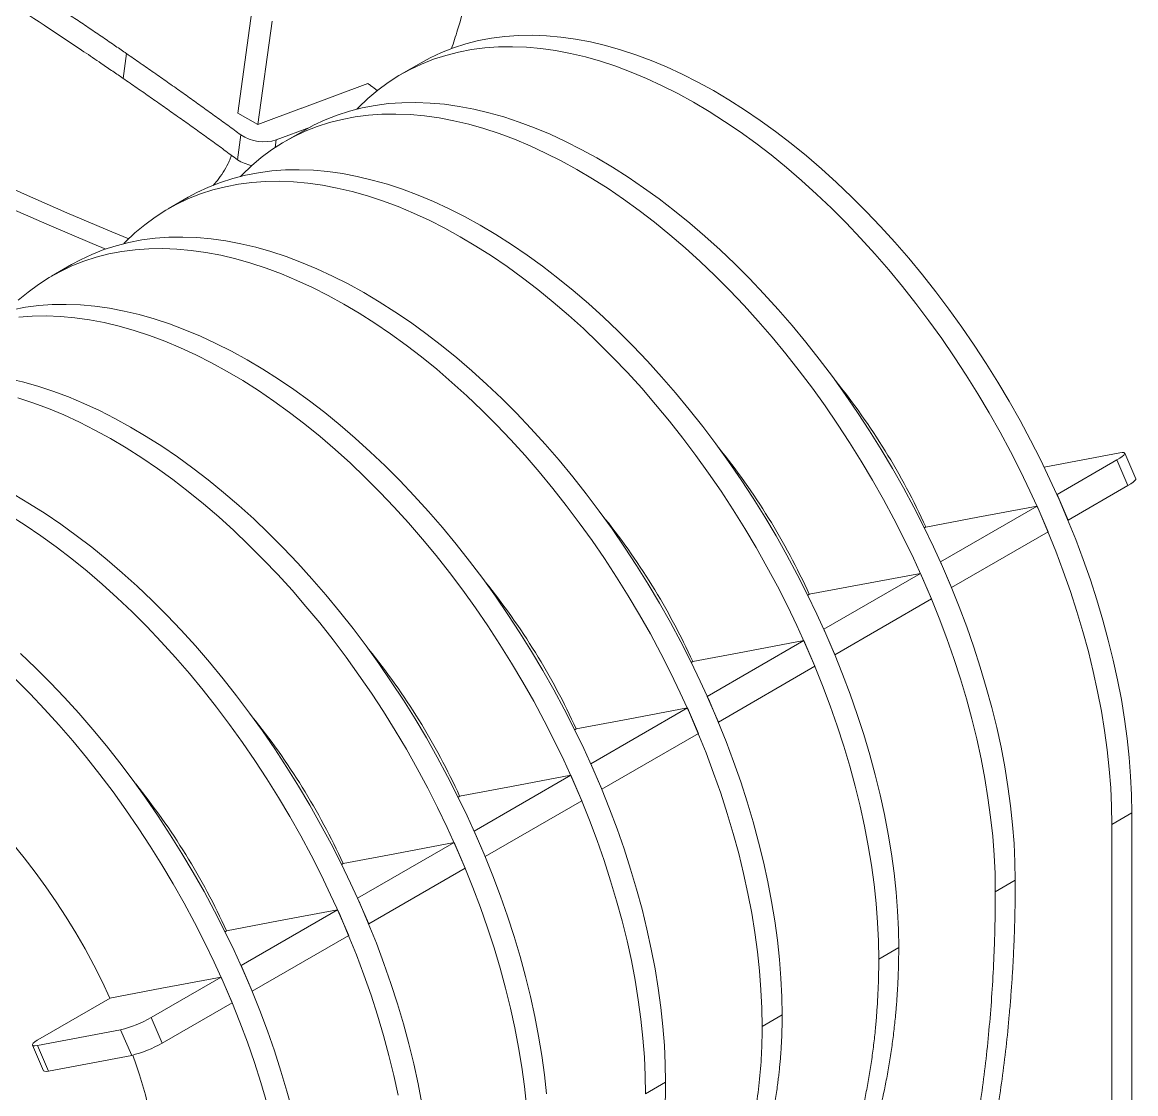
# Model space of a CAD drawing. Header units: millimetres. Extents: x -1732 to 6309, y -3588 to 3891.
# Drawn here: x 5809.2 to 6282.1, y 2445.9 to 2900.8 of the extents above; entities that cross this region are included whole.
import ezdxf

# ---------------------------------------------------------------- set-up
doc = ezdxf.new("R2010")
doc.units = ezdxf.units.MM

msp = doc.modelspace()

# ---------------------------------------------------------------- linework, layer by layer
at = {"color": 7, "linetype": 'Continuous', "lineweight": 15}
for p, q in [((5906.79, 2905.5), (5900.72, 2862.27)), ((5915.37, 2901.28), (5909.21, 2857.38)), ((5852.06, 2877.02), (5853.54, 2887.52)), ((5978.65, 2883.67), (5970.17, 2878.77)), ((5956.01, 2874.86), (5927.89, 2864.35)), ((5959.3, 2872.46), (5960.05, 2871.69)), ((5900.72, 2862.27), (5909.21, 2857.38)), ((5927.88, 2864.35), (5909.21, 2857.38)), ((5931.69, 2856.36), (5917.08, 2850.9)), ((5900.63, 2842.49), (5902.1, 2853)), ((5929.16, 2855.09), (5920.67, 2850.2)), ((5879.66, 2826.52), (5871.17, 2821.62)), ((5830.16, 2797.95), (5821.68, 2793.05)), ((6243.17, 2711.95), (6275.27, 2718)), ((6274.09, 2715.03), (6248.64, 2700.33)), ((6278.78, 2704.15), (6274.09, 2715.03)), ((6282.07, 2707), (6277.38, 2717.88)), ((6248.6, 2700.32), (6248.64, 2700.33)), ((6248.64, 2700.33), (6253.33, 2689.46)), ((6278.78, 2704.15), (6253.33, 2689.46)), ((6240.15, 2695.43), (6199.14, 2671.76)), ((6215, 2690.7), (6240.15, 2695.43)), ((6244.84, 2684.56), (6240.15, 2695.43)), ((6215, 2690.7), (6192.94, 2686.54)), ((6192.31, 2686.16), (6193, 2686.56)), ((6253.33, 2689.46), (6253.28, 2689.45)), ((6244.84, 2684.56), (6203.83, 2660.88)), ((6199.1, 2671.75), (6199.14, 2671.76)), ((6199.14, 2671.76), (6203.83, 2660.88)), ((6190.66, 2666.86), (6149.64, 2643.18)), ((6165.5, 2662.12), (6190.66, 2666.86)), ((6195.34, 2655.98), (6190.66, 2666.86)), ((6165.5, 2662.12), (6143.44, 2657.97)), ((6142.82, 2657.58), (6143.51, 2657.98)), ((6203.83, 2660.88), (6203.79, 2660.87)), ((6195.34, 2655.98), (6154.33, 2632.31)), ((6149.6, 2643.17), (6149.64, 2643.18)), ((6149.64, 2643.18), (6154.33, 2632.31)), ((6141.16, 2638.28), (6100.15, 2614.61)), ((6116, 2633.55), (6141.16, 2638.28)), ((6145.85, 2627.41), (6141.16, 2638.28)), ((6093.32, 2629.01), (6094.01, 2629.41)), ((6116, 2633.55), (6093.95, 2629.4)), ((6154.33, 2632.31), (6154.29, 2632.3)), ((6145.85, 2627.41), (6104.83, 2603.73)), ((6100.1, 2614.6), (6100.15, 2614.61)), ((6100.15, 2614.61), (6104.83, 2603.73)), ((6091.66, 2609.71), (6050.65, 2586.03)), ((6066.5, 2604.97), (6091.66, 2609.71)), ((6096.35, 2598.84), (6091.66, 2609.71)), ((6043.82, 2600.43), (6044.51, 2600.83)), ((6066.5, 2604.97), (6044.45, 2600.82)), ((6104.83, 2603.73), (6104.79, 2603.73)), ((6096.35, 2598.84), (6055.34, 2575.16)), ((6050.61, 2586.03), (6050.65, 2586.03)), ((6050.65, 2586.03), (6055.34, 2575.16)), ((6042.16, 2581.13), (6001.15, 2557.46)), ((6017.01, 2576.4), (6042.16, 2581.13)), ((6046.85, 2570.26), (6042.16, 2581.13)), ((5994.32, 2571.86), (5995.01, 2572.26)), ((6017.01, 2576.4), (5994.95, 2572.25)), ((6055.34, 2575.16), (6055.29, 2575.15)), ((6046.85, 2570.26), (6005.84, 2546.59)), ((6271.93, 2560.21), (6280.42, 2565.11)), ((6280.42, 2116.01), (6280.42, 2565.11)), ((6271.93, 2111.11), (6271.93, 2560.21)), ((6001.11, 2557.45), (6001.15, 2557.46)), ((6001.15, 2557.46), (6005.84, 2546.59)), ((5992.67, 2552.56), (5951.65, 2528.88)), ((5967.51, 2547.82), (5992.67, 2552.56)), ((5997.35, 2541.69), (5992.67, 2552.56)), ((5967.51, 2547.82), (5945.45, 2543.67)), ((6005.84, 2546.59), (6005.8, 2546.58)), ((5944.83, 2543.29), (5945.52, 2543.68)), ((5997.35, 2541.69), (5956.34, 2518.01)), ((6222.44, 2531.63), (6230.92, 2536.53)), ((5951.61, 2528.88), (5951.65, 2528.88)), ((5951.65, 2528.88), (5956.34, 2518.01)), ((5943.17, 2523.99), (5902.16, 2500.31)), ((5918.01, 2519.25), (5943.17, 2523.99)), ((5947.86, 2513.11), (5943.17, 2523.99)), ((5918.01, 2519.25), (5895.96, 2515.1)), ((5956.34, 2518.01), (5956.3, 2518)), ((5895.33, 2514.71), (5896.02, 2515.11)), ((5947.86, 2513.11), (5906.84, 2489.44)), ((6172.94, 2503.06), (6181.42, 2507.96)), ((5902.11, 2500.3), (5902.16, 2500.31)), ((5902.16, 2500.31), (5906.84, 2489.44)), ((5893.67, 2495.41), (5863.97, 2478.27)), ((5868.52, 2490.68), (5893.67, 2495.41)), ((5898.36, 2484.54), (5893.67, 2495.41)), ((5868.52, 2490.68), (5846.46, 2486.52)), ((5906.84, 2489.44), (5906.8, 2489.43)), ((5816.82, 2469.39), (5846.52, 2486.54)), ((5898.36, 2484.54), (5868.66, 2467.39)), ((5868.66, 2467.39), (5863.97, 2478.27)), ((6123.44, 2474.48), (6131.93, 2479.38)), ((5851.01, 2473.08), (5815.65, 2466.42)), ((5855.7, 2462.2), (5851.01, 2473.08)), ((5813.53, 2466.54), (5818.22, 2455.67)), ((5820.33, 2455.55), (5815.65, 2466.42)), ((5855.7, 2462.2), (5820.33, 2455.55)), ((6073.94, 2445.91), (6082.43, 2450.81))]:
    msp.add_line(p, q, dxfattribs=at)
at = {"color": 8, "linetype": 'Continuous', "lineweight": 15}
msp.add_line((5916.63, 2847.71), (5917.08, 2850.9), dxfattribs=at)
at = {"color": 7, "linetype": 'Continuous', "lineweight": 15, "flags": 128}
for points in [[(5854.44, 2808.94), (5847.34, 2811.86), (5828.18, 2819.98), (5808.97, 2828.43), (5789.74, 2837.2), (5770.49, 2846.29), (5751.21, 2855.71), (5731.91, 2865.45), (5712.6, 2875.51), (5693.27, 2885.88), (5673.94, 2896.57), (5654.6, 2907.58), (5635.27, 2918.89), (5615.94, 2930.51), (5596.61, 2942.44), (5577.3, 2954.67), (5558, 2967.21), (5538.72, 2980.04), (5519.46, 2993.17), (5500.23, 3006.59), (5481.03, 3020.31), (5461.86, 3034.31), (5442.73, 3048.6)], [(5844.66, 2804.57), (5838.86, 2806.96), (5819.69, 2815.08), (5800.49, 2823.53), (5781.26, 2832.3), (5762, 2841.39), (5742.72, 2850.81), (5723.42, 2860.55), (5704.11, 2870.61), (5684.79, 2880.99), (5665.45, 2891.68), (5646.12, 2902.68), (5626.78, 2913.99), (5607.45, 2925.61), (5588.13, 2937.54), (5568.81, 2949.77), (5549.51, 2962.31), (5530.23, 2975.14), (5510.98, 2988.27), (5491.74, 3001.69), (5472.54, 3015.41), (5453.38, 3029.41), (5434.24, 3043.7)], [(6280.42, 2565.11), (6280.3, 2572.84), (6279.92, 2580.7), (6279.3, 2588.68), (6278.43, 2596.78), (6277.32, 2604.97), (6275.96, 2613.25), (6274.36, 2621.61), (6272.51, 2630.03), (6270.43, 2638.51), (6268.12, 2647.02), (6265.57, 2655.56), (6262.8, 2664.12), (6259.8, 2672.69), (6256.58, 2681.24), (6253.15, 2689.78), (6249.5, 2698.28), (6245.65, 2706.74), (6241.61, 2715.15), (6237.36, 2723.48), (6232.93, 2731.74), (6228.32, 2739.91), (6223.53, 2747.97), (6218.57, 2755.92), (6213.45, 2763.75), (6208.17, 2771.43), (6202.75, 2778.98), (6197.19, 2786.36), (6191.5, 2793.58), (6185.68, 2800.62), (6179.75, 2807.47), (6173.71, 2814.12), (6167.57, 2820.57), (6161.34, 2826.8), (6155.03, 2832.81), (6148.65, 2838.58), (6142.21, 2844.11), (6135.71, 2849.39), (6129.16, 2854.42), (6122.58, 2859.18), (6115.98, 2863.67), (6109.35, 2867.89), (6102.72, 2871.82), (6096.09, 2875.47), (6089.47, 2878.82), (6082.87, 2881.87), (6076.3, 2884.62), (6069.76, 2887.07), (6063.28, 2889.2), (6056.85, 2891.02), (6050.49, 2892.53), (6044.2, 2893.72), (6038, 2894.59), (6031.89, 2895.14), (6025.87, 2895.37), (6019.97, 2895.28), (6014.19, 2894.87), (6008.53, 2894.13), (6003.01, 2893.08), (5997.63, 2891.71), (5992.4, 2890.02), (5987.32, 2888.02), (5982.41, 2885.71), (5978.65, 2883.67)], [(6271.93, 2560.21), (6271.81, 2567.94), (6271.44, 2575.8), (6270.82, 2583.78), (6269.95, 2591.88), (6268.83, 2600.07), (6267.47, 2608.36), (6265.87, 2616.71), (6264.03, 2625.13), (6261.95, 2633.61), (6259.63, 2642.12), (6257.09, 2650.67), (6254.31, 2659.22), (6251.31, 2667.79), (6248.1, 2676.34), (6244.66, 2684.88), (6241.02, 2693.38), (6237.17, 2701.84), (6233.12, 2710.25), (6228.88, 2718.58), (6224.44, 2726.84), (6219.83, 2735.01), (6215.04, 2743.07), (6210.08, 2751.02), (6204.96, 2758.85), (6199.69, 2766.54), (6194.27, 2774.08), (6188.71, 2781.46), (6183.01, 2788.68), (6177.2, 2795.72), (6171.26, 2802.57), (6165.22, 2809.22), (6159.09, 2815.67), (6152.86, 2821.9), (6146.55, 2827.91), (6140.17, 2833.68), (6133.72, 2839.21), (6127.22, 2844.5), (6120.68, 2849.52), (6114.1, 2854.28), (6107.49, 2858.78), (6100.87, 2862.99), (6094.23, 2866.92), (6087.6, 2870.57), (6080.98, 2873.92), (6074.38, 2876.97), (6067.81, 2879.72), (6061.28, 2882.17), (6054.79, 2884.3), (6048.37, 2886.12), (6042, 2887.63), (6035.72, 2888.82), (6029.51, 2889.69), (6023.4, 2890.24), (6017.39, 2890.47), (6011.49, 2890.38), (6005.71, 2889.97), (6000.05, 2889.24), (5994.53, 2888.18), (5989.14, 2886.81), (5983.91, 2885.12), (5978.84, 2883.12), (5973.92, 2880.81), (5969.18, 2878.19), (5964.62, 2875.27), (5960.24, 2872.05), (5956.05, 2868.53), (5952.05, 2864.72), (5951.35, 2864)], [(6230.92, 2536.53), (6230.8, 2544.26), (6230.42, 2552.12), (6229.8, 2560.11), (6228.93, 2568.2), (6227.82, 2576.4), (6226.46, 2584.68), (6224.86, 2593.04), (6223.02, 2601.46), (6220.94, 2609.93), (6218.62, 2618.45), (6216.08, 2626.99), (6213.3, 2635.55), (6210.3, 2644.11), (6207.08, 2652.67), (6203.65, 2661.2), (6200.01, 2669.71), (6196.16, 2678.17), (6192.11, 2686.57), (6187.86, 2694.91), (6183.43, 2703.16), (6178.82, 2711.33), (6174.03, 2719.4), (6169.07, 2727.35), (6163.95, 2735.17), (6158.68, 2742.86), (6153.25, 2750.4), (6147.69, 2757.79), (6142, 2765), (6136.18, 2772.04), (6130.25, 2778.9), (6124.21, 2785.55), (6118.07, 2792), (6111.85, 2798.23), (6105.54, 2804.23), (6099.16, 2810.01), (6092.71, 2815.54), (6086.21, 2820.82), (6079.67, 2825.85), (6073.09, 2830.61), (6066.48, 2835.1), (6059.85, 2839.31), (6053.22, 2843.25), (6046.59, 2846.89), (6039.97, 2850.24), (6033.37, 2853.3), (6026.8, 2856.05), (6020.27, 2858.49), (6013.78, 2860.63), (6007.35, 2862.45), (6000.99, 2863.96), (5994.7, 2865.15), (5988.5, 2866.02), (5982.39, 2866.57), (5976.38, 2866.8), (5970.48, 2866.71), (5964.69, 2866.29), (5959.04, 2865.56), (5953.51, 2864.51), (5948.13, 2863.14), (5942.9, 2861.45), (5937.82, 2859.45), (5932.91, 2857.14), (5929.16, 2855.09)], [(6222.44, 2531.63), (6222.31, 2539.36), (6221.94, 2547.23), (6221.32, 2555.21), (6220.45, 2563.3), (6219.33, 2571.5), (6217.98, 2579.78), (6216.37, 2588.14), (6214.53, 2596.56), (6212.45, 2605.03), (6210.14, 2613.55), (6207.59, 2622.09), (6204.82, 2630.65), (6201.82, 2639.21), (6198.6, 2647.77), (6195.17, 2656.3), (6191.52, 2664.81), (6187.67, 2673.27), (6183.62, 2681.67), (6179.38, 2690.01), (6174.95, 2698.27), (6170.33, 2706.43), (6165.54, 2714.5), (6160.59, 2722.45), (6155.47, 2730.27), (6150.19, 2737.96), (6144.77, 2745.5), (6139.21, 2752.89), (6133.51, 2760.11), (6127.7, 2767.15), (6121.77, 2774), (6115.73, 2780.65), (6109.59, 2787.1), (6103.36, 2793.33), (6097.05, 2799.33), (6090.67, 2805.11), (6084.22, 2810.64), (6077.73, 2815.92), (6071.18, 2820.95), (6064.6, 2825.71), (6057.99, 2830.2), (6051.37, 2834.42), (6044.74, 2838.35), (6038.11, 2841.99), (6031.49, 2845.34), (6024.88, 2848.4), (6018.31, 2851.15), (6011.78, 2853.59), (6005.3, 2855.73), (5998.87, 2857.55), (5992.51, 2859.06), (5986.22, 2860.25), (5980.01, 2861.12), (5973.9, 2861.67), (5967.89, 2861.9), (5961.99, 2861.81), (5956.21, 2861.39), (5950.55, 2860.66), (5945.03, 2859.61), (5939.65, 2858.24), (5934.41, 2856.55), (5929.34, 2854.55), (5924.43, 2852.24), (5919.68, 2849.62), (5915.12, 2846.69), (5910.74, 2843.47), (5906.55, 2839.95), (5902.56, 2836.14), (5901.86, 2835.42)], [(6181.42, 2507.96), (6181.3, 2515.69), (6180.93, 2523.55), (6180.31, 2531.53), (6179.44, 2539.63), (6178.32, 2547.82), (6176.96, 2556.1), (6175.36, 2564.46), (6173.52, 2572.88), (6171.44, 2581.36), (6169.12, 2589.87), (6166.58, 2598.42), (6163.8, 2606.97), (6160.81, 2615.54), (6157.59, 2624.09), (6154.15, 2632.63), (6150.51, 2641.13), (6146.66, 2649.59), (6142.61, 2658), (6138.37, 2666.33), (6133.93, 2674.59), (6129.32, 2682.76), (6124.53, 2690.82), (6119.57, 2698.77), (6114.45, 2706.6), (6109.18, 2714.29), (6103.76, 2721.83), (6098.2, 2729.21), (6092.5, 2736.43), (6086.69, 2743.47), (6080.75, 2750.32), (6074.71, 2756.97), (6068.58, 2763.42), (6062.35, 2769.65), (6056.04, 2775.66), (6049.66, 2781.43), (6043.21, 2786.96), (6036.71, 2792.25), (6030.17, 2797.27), (6023.59, 2802.03), (6016.98, 2806.53), (6010.36, 2810.74), (6003.72, 2814.67), (5997.09, 2818.32), (5990.47, 2821.67), (5983.87, 2824.72), (5977.3, 2827.47), (5970.77, 2829.92), (5964.28, 2832.05), (5957.86, 2833.87), (5951.49, 2835.38), (5945.21, 2836.57), (5939, 2837.44), (5932.89, 2837.99), (5926.88, 2838.22), (5920.98, 2838.13), (5915.2, 2837.72), (5909.54, 2836.99), (5904.02, 2835.93), (5898.63, 2834.56), (5893.4, 2832.87), (5888.33, 2830.87), (5883.41, 2828.56), (5879.66, 2826.52)], [(6172.94, 2503.06), (6172.81, 2510.79), (6172.44, 2518.65), (6171.82, 2526.64), (6170.95, 2534.73), (6169.84, 2542.92), (6168.48, 2551.21), (6166.88, 2559.56), (6165.03, 2567.99), (6162.95, 2576.46), (6160.64, 2584.97), (6158.09, 2593.52), (6155.32, 2602.08), (6152.32, 2610.64), (6149.1, 2619.19), (6145.67, 2627.73), (6142.02, 2636.23), (6138.17, 2644.69), (6134.13, 2653.1), (6129.88, 2661.43), (6125.45, 2669.69), (6120.84, 2677.86), (6116.05, 2685.92), (6111.09, 2693.87), (6105.97, 2701.7), (6100.69, 2709.39), (6095.27, 2716.93), (6089.71, 2724.31), (6084.02, 2731.53), (6078.2, 2738.57), (6072.27, 2745.42), (6066.23, 2752.08), (6060.09, 2758.52), (6053.86, 2764.75), (6047.55, 2770.76), (6041.17, 2776.53), (6034.73, 2782.06), (6028.23, 2787.35), (6021.68, 2792.37), (6015.1, 2797.13), (6008.5, 2801.63), (6001.87, 2805.84), (5995.24, 2809.77), (5988.61, 2813.42), (5981.99, 2816.77), (5975.39, 2819.82), (5968.82, 2822.57), (5962.28, 2825.02), (5955.8, 2827.15), (5949.37, 2828.98), (5943.01, 2830.48), (5936.72, 2831.67), (5930.52, 2832.54), (5924.4, 2833.09), (5918.39, 2833.32), (5912.49, 2833.23), (5906.71, 2832.82), (5901.05, 2832.09), (5895.53, 2831.03), (5890.15, 2829.66), (5884.92, 2827.98), (5879.84, 2825.97), (5874.93, 2823.66), (5870.19, 2821.04), (5865.62, 2818.12), (5861.24, 2814.9), (5857.05, 2811.38), (5853.06, 2807.57), (5852.36, 2806.85)], [(6131.93, 2479.38), (6131.8, 2487.11), (6131.43, 2494.98), (6130.81, 2502.96), (6129.94, 2511.05), (6128.82, 2519.25), (6127.47, 2527.53), (6125.86, 2535.89), (6124.02, 2544.31), (6121.94, 2552.78), (6119.63, 2561.3), (6117.08, 2569.84), (6114.31, 2578.4), (6111.31, 2586.96), (6108.09, 2595.52), (6104.66, 2604.05), (6101.01, 2612.56), (6097.16, 2621.02), (6093.11, 2629.42), (6088.87, 2637.76), (6084.44, 2646.02), (6079.82, 2654.18), (6075.03, 2662.25), (6070.08, 2670.2), (6064.96, 2678.02), (6059.68, 2685.71), (6054.26, 2693.25), (6048.7, 2700.64), (6043.01, 2707.86), (6037.19, 2714.9), (6031.26, 2721.75), (6025.22, 2728.4), (6019.08, 2734.85), (6012.85, 2741.08), (6006.54, 2747.08), (6000.16, 2752.86), (5993.72, 2758.39), (5987.22, 2763.67), (5980.67, 2768.7), (5974.09, 2773.46), (5967.48, 2777.95), (5960.86, 2782.17), (5954.23, 2786.1), (5947.6, 2789.74), (5940.98, 2793.09), (5934.38, 2796.15), (5927.8, 2798.9), (5921.27, 2801.34), (5914.79, 2803.48), (5908.36, 2805.3), (5902, 2806.81), (5895.71, 2808), (5889.5, 2808.87), (5883.39, 2809.42), (5877.38, 2809.65), (5871.48, 2809.56), (5865.7, 2809.14), (5860.04, 2808.41), (5854.52, 2807.36), (5849.14, 2805.99), (5843.9, 2804.3), (5838.83, 2802.3), (5833.92, 2799.99), (5830.16, 2797.95)], [(6123.44, 2474.48), (6123.32, 2482.21), (6122.94, 2490.08), (6122.32, 2498.06), (6121.45, 2506.16), (6120.34, 2514.35), (6118.98, 2522.63), (6117.38, 2530.99), (6115.54, 2539.41), (6113.46, 2547.89), (6111.14, 2556.4), (6108.6, 2564.94), (6105.82, 2573.5), (6102.82, 2582.06), (6099.6, 2590.62), (6096.17, 2599.16), (6092.53, 2607.66), (6088.68, 2616.12), (6084.63, 2624.52), (6080.38, 2632.86), (6075.95, 2641.12), (6071.34, 2649.28), (6066.55, 2657.35), (6061.59, 2665.3), (6056.47, 2673.12), (6051.2, 2680.81), (6045.77, 2688.36), (6040.21, 2695.74), (6034.52, 2702.96), (6028.7, 2710), (6022.77, 2716.85), (6016.73, 2723.5), (6010.59, 2729.95), (6004.37, 2736.18), (5998.06, 2742.19), (5991.67, 2747.96), (5985.23, 2753.49), (5978.73, 2758.77), (5972.19, 2763.8), (5965.61, 2768.56), (5959, 2773.05), (5952.37, 2777.27), (5945.74, 2781.2), (5939.11, 2784.84), (5932.49, 2788.2), (5925.89, 2791.25), (5919.32, 2794), (5912.79, 2796.44), (5906.3, 2798.58), (5899.87, 2800.4), (5893.51, 2801.91), (5887.22, 2803.1), (5881.02, 2803.97), (5874.91, 2804.52), (5868.9, 2804.75), (5863, 2804.66), (5857.21, 2804.25), (5851.56, 2803.51), (5846.03, 2802.46), (5840.65, 2801.09), (5835.42, 2799.4), (5830.34, 2797.4), (5825.43, 2795.09), (5820.69, 2792.47), (5816.13, 2789.55), (5811.75, 2786.32), (5807.56, 2782.8)], [(6082.43, 2450.81), (6082.31, 2458.54), (6081.93, 2466.4), (6081.31, 2474.39), (6080.44, 2482.48), (6079.33, 2490.67), (6077.97, 2498.96), (6076.37, 2507.31), (6074.52, 2515.74), (6072.44, 2524.21), (6070.13, 2532.72), (6067.58, 2541.27), (6064.81, 2549.83), (6061.81, 2558.39), (6058.59, 2566.94), (6055.16, 2575.48), (6051.51, 2583.98), (6047.66, 2592.44), (6043.62, 2600.85), (6039.37, 2609.18), (6034.94, 2617.44), (6030.33, 2625.61), (6025.54, 2633.67), (6020.58, 2641.62), (6015.46, 2649.45), (6010.18, 2657.14), (6004.76, 2664.68), (5999.2, 2672.06), (5993.51, 2679.28), (5987.69, 2686.32), (5981.76, 2693.17), (5975.72, 2699.83), (5969.58, 2706.27), (5963.35, 2712.5), (5957.04, 2718.51), (5950.66, 2724.28), (5944.22, 2729.81), (5937.72, 2735.1), (5931.17, 2740.12), (5924.59, 2744.88), (5917.99, 2749.38), (5911.36, 2753.59), (5904.73, 2757.52), (5898.1, 2761.17), (5891.48, 2764.52), (5884.88, 2767.57), (5878.31, 2770.32), (5871.77, 2772.77), (5865.29, 2774.9), (5858.86, 2776.73), (5852.5, 2778.23), (5846.21, 2779.42), (5840.01, 2780.29), (5833.9, 2780.84), (5827.88, 2781.07), (5821.98, 2780.98), (5816.2, 2780.57), (5810.54, 2779.84), (5805.02, 2778.78)], [(6073.94, 2445.91), (6073.82, 2453.64), (6073.45, 2461.5), (6072.83, 2469.49), (6071.96, 2477.58), (6070.84, 2485.78), (6069.48, 2494.06), (6067.88, 2502.42), (6066.04, 2510.84), (6063.96, 2519.31), (6061.64, 2527.83), (6059.1, 2536.37), (6056.32, 2544.93), (6053.32, 2553.49), (6050.11, 2562.05), (6046.67, 2570.58), (6043.03, 2579.09), (6039.18, 2587.55), (6035.13, 2595.95), (6030.89, 2604.29), (6026.45, 2612.54), (6021.84, 2620.71), (6017.05, 2628.77), (6012.09, 2636.72), (6006.97, 2644.55), (6001.7, 2652.24), (5996.28, 2659.78), (5990.72, 2667.17), (5985.02, 2674.38), (5979.21, 2681.42), (5973.27, 2688.27), (5967.23, 2694.93), (5961.1, 2701.37), (5954.87, 2707.61), (5948.56, 2713.61), (5942.18, 2719.38), (5935.73, 2724.92), (5929.23, 2730.2), (5922.69, 2735.22), (5916.11, 2739.99), (5909.5, 2744.48), (5902.88, 2748.69), (5896.24, 2752.63), (5889.61, 2756.27), (5882.99, 2759.62), (5876.39, 2762.67), (5869.82, 2765.43), (5863.29, 2767.87), (5856.8, 2770), (5850.38, 2771.83), (5844.01, 2773.33), (5837.73, 2774.52), (5831.52, 2775.4), (5825.41, 2775.95), (5819.4, 2776.18), (5813.5, 2776.08), (5807.72, 2775.67)], [(6031.81, 2445.81), (6030.94, 2453.91), (6029.83, 2462.1), (6028.47, 2470.38), (6026.87, 2478.74), (6025.03, 2487.16), (6022.95, 2495.64), (6020.63, 2504.15), (6018.09, 2512.69), (6015.31, 2521.25), (6012.31, 2529.81), (6009.09, 2538.37), (6005.66, 2546.91), (6002.02, 2555.41), (5998.17, 2563.87), (5994.12, 2572.27), (5989.87, 2580.61), (5985.44, 2588.87), (5980.83, 2597.03), (5976.04, 2605.1), (5971.08, 2613.05), (5965.96, 2620.87), (5960.69, 2628.56), (5955.26, 2636.11), (5949.7, 2643.49), (5944.01, 2650.71), (5938.19, 2657.75), (5932.26, 2664.6), (5926.22, 2671.25), (5920.08, 2677.7), (5913.86, 2683.93), (5907.55, 2689.94), (5901.17, 2695.71), (5894.72, 2701.24), (5888.22, 2706.52), (5881.68, 2711.55), (5875.1, 2716.31), (5868.49, 2720.8), (5861.86, 2725.02), (5855.23, 2728.95), (5848.6, 2732.59), (5841.98, 2735.95), (5835.38, 2739), (5828.81, 2741.75), (5822.28, 2744.19), (5815.79, 2746.33), (5809.36, 2748.15), (5803, 2749.66)], [(6023.33, 2440.91), (6022.46, 2449.01), (6021.34, 2457.2), (6019.99, 2465.48), (6018.38, 2473.84), (6016.54, 2482.26), (6014.46, 2490.74), (6012.15, 2499.25), (6009.6, 2507.79), (6006.83, 2516.35), (6003.83, 2524.92), (6000.61, 2533.47), (5997.18, 2542.01), (5993.53, 2550.51), (5989.68, 2558.97), (5985.63, 2567.38), (5981.39, 2575.71), (5976.96, 2583.97), (5972.34, 2592.14), (5967.55, 2600.2), (5962.6, 2608.15), (5957.48, 2615.98), (5952.2, 2623.66), (5946.78, 2631.21), (5941.22, 2638.59), (5935.53, 2645.81), (5929.71, 2652.85), (5923.78, 2659.7), (5917.74, 2666.35), (5911.6, 2672.8), (5905.37, 2679.03), (5899.06, 2685.04), (5892.68, 2690.81), (5886.23, 2696.34), (5879.74, 2701.62), (5873.19, 2706.65), (5866.61, 2711.41), (5860, 2715.9), (5853.38, 2720.12), (5846.75, 2724.05), (5840.12, 2727.7), (5833.5, 2731.05), (5826.9, 2734.1), (5820.32, 2736.85), (5813.79, 2739.3), (5807.31, 2741.43)], [(6275.27, 2718), (6276.29, 2718.14), (6276.99, 2718.11), (6277.35, 2717.93), (6277.37, 2717.59), (6277.03, 2717.11), (6276.35, 2716.5), (6275.36, 2715.8), (6274.09, 2715.03)], [(6282.07, 2707), (6282.06, 2706.71), (6281.72, 2706.23), (6281.04, 2705.63), (6280.05, 2704.93), (6278.78, 2704.15)], [(5978.97, 2441.81), (5977.37, 2450.17), (5975.53, 2458.59), (5973.45, 2467.06), (5971.13, 2475.58), (5968.59, 2484.12), (5965.81, 2492.68), (5962.82, 2501.24), (5959.6, 2509.8), (5956.16, 2518.33), (5952.52, 2526.84), (5948.67, 2535.3), (5944.62, 2543.7), (5940.38, 2552.04), (5935.95, 2560.29), (5931.33, 2568.46), (5926.54, 2576.52), (5921.58, 2584.47), (5916.46, 2592.3), (5911.19, 2599.99), (5905.77, 2607.53), (5900.21, 2614.92), (5894.51, 2622.13), (5888.7, 2629.17), (5882.76, 2636.02), (5876.72, 2642.68), (5870.59, 2649.12), (5864.36, 2655.36), (5858.05, 2661.36), (5851.67, 2667.13), (5845.22, 2672.67), (5838.72, 2677.95), (5832.18, 2682.97), (5825.6, 2687.74), (5818.99, 2692.23), (5812.37, 2696.44), (5805.73, 2700.38)], [(5968.89, 2445.27), (5967.04, 2453.69), (5964.96, 2462.16), (5962.65, 2470.68), (5960.1, 2479.22), (5957.33, 2487.78), (5954.33, 2496.34), (5951.11, 2504.9), (5947.68, 2513.43), (5944.03, 2521.94), (5940.18, 2530.4), (5936.14, 2538.8), (5931.89, 2547.14), (5927.46, 2555.39), (5922.85, 2563.56), (5918.06, 2571.63), (5913.1, 2579.58), (5907.98, 2587.4), (5902.7, 2595.09), (5897.28, 2602.63), (5891.72, 2610.02), (5886.03, 2617.23), (5880.21, 2624.27), (5874.28, 2631.13), (5868.24, 2637.78), (5862.1, 2644.23), (5855.87, 2650.46), (5849.56, 2656.46), (5843.18, 2662.24), (5836.74, 2667.77), (5830.24, 2673.05), (5823.69, 2678.08), (5817.11, 2682.84), (5810.51, 2687.33), (5803.88, 2691.54)], [(5923.95, 2438.49), (5921.64, 2447), (5919.09, 2455.54), (5916.32, 2464.1), (5913.32, 2472.67), (5910.1, 2481.22), (5906.67, 2489.76), (5903.02, 2498.26), (5899.17, 2506.72), (5895.12, 2515.13), (5890.88, 2523.46), (5886.45, 2531.72), (5881.83, 2539.89), (5877.04, 2547.95), (5872.09, 2555.9), (5866.97, 2563.73), (5861.69, 2571.41), (5856.27, 2578.96), (5850.71, 2586.34), (5845.02, 2593.56), (5839.2, 2600.6), (5833.27, 2607.45), (5827.23, 2614.1), (5821.09, 2620.55), (5814.86, 2626.78), (5808.55, 2632.79)], [(5913.15, 2442.1), (5910.61, 2450.65), (5907.83, 2459.2), (5904.83, 2467.77), (5901.61, 2476.32), (5898.18, 2484.86), (5894.54, 2493.36), (5890.69, 2501.82), (5886.64, 2510.23), (5882.39, 2518.56), (5877.96, 2526.82), (5873.35, 2534.99), (5868.56, 2543.05), (5863.6, 2551), (5858.48, 2558.83), (5853.21, 2566.52), (5847.78, 2574.06), (5842.22, 2581.44), (5836.53, 2588.66), (5830.71, 2595.7), (5824.78, 2602.55), (5818.74, 2609.2), (5812.6, 2615.65), (5806.38, 2621.88)], [(5805.25, 2552.06), (5810.07, 2546.14), (5814.75, 2540.05), (5819.3, 2533.79), (5823.7, 2527.38), (5827.94, 2520.84), (5832.01, 2514.16), (5835.91, 2507.38), (5839.62, 2500.51), (5843.14, 2493.55), (5846.46, 2486.52)], [(5815.65, 2466.42), (5814.63, 2466.28), (5813.93, 2466.31), (5813.56, 2466.49), (5813.55, 2466.83), (5813.89, 2467.31), (5814.57, 2467.91), (5815.56, 2468.62), (5816.82, 2469.39)], [(5820.33, 2455.55), (5819.32, 2455.41), (5818.62, 2455.43), (5818.25, 2455.62), (5818.22, 2455.67)]]:
    msp.add_lwpolyline(points, dxfattribs=at)
at = {"color": 7, "linetype": 'Continuous', "lineweight": 15}
for centre, radius, start, end in [((5911.84, 2868.02), 17.9, 237.0606, 287.0321), ((5909.39, 2855.48), 15.66, 235.9911, 259.9847), ((5928.55, 2566.04), 290.56, 24.5022, 38.9934), ((5879.05, 2537.47), 290.56, 24.5022, 38.9934), ((5829.56, 2508.89), 290.56, 24.5022, 38.9934), ((5780.06, 2480.32), 290.56, 24.5022, 38.9934), ((5730.56, 2451.75), 290.56, 24.5022, 38.9934), ((5681.06, 2423.17), 290.56, 24.5022, 38.9934), ((5631.57, 2394.6), 290.56, 24.5022, 38.9934), ((5839.34, 2520.99), 49.31, 283.6824, 299.9636), ((5844.03, 2510.12), 49.31, 283.6824, 299.9636), ((5654.22, 2389.46), 214.69, 0.904, 19.834)]:
    msp.add_arc(centre, radius, start, end, dxfattribs=at)
for points, knots in [([(5991.5, 2889.59), (5992.38, 2892.25), (5994.8, 2899.59), (5998.09, 2911.55), (6001.53, 2925.54), (6004.48, 2939.59), (6007.03, 2953.77), (6009.53, 2970.25), (6011.77, 2988.96), (6013.58, 3009.78), (6014.77, 3030.5), (6015.42, 3051.01), (6015.61, 3071.2), (6015.4, 3090.96), (6014.88, 3109.67), (6014.16, 3127.28), (6013.3, 3143.72), (6012.35, 3159.46), (6011.36, 3174.42), (6010.39, 3188.49), (6009.77, 3197.59), (6009.48, 3201.98)], [0, 0, 0, 0, 0.023374, 0.064354, 0.105443, 0.147345, 0.190013, 0.233381, 0.29753, 0.362671, 0.428443, 0.494451, 0.560267, 0.625442, 0.689507, 0.746847, 0.80247, 0.855988, 0.907012, 0.955148, 1, 1, 1, 1]), ([(5853.54, 2887.52), (5853.33, 2887.66), (5853.12, 2887.8), (5852.91, 2887.95), (5851.41, 2888.98), (5848.3, 2891.13), (5842.58, 2895.03), (5837.12, 2898.73), (5831.44, 2902.55), (5825.53, 2906.49), (5816.1, 2912.73), (5802.6, 2921.52), (5785.4, 2932.49), (5767.48, 2943.65), (5749.68, 2954.51), (5731.31, 2965.46), (5712.78, 2976.28), (5694, 2987), (5674.89, 2997.68), (5655.88, 3008.08), (5636.23, 3018.6), (5616.85, 3028.76), (5602.32, 3036.21), (5593.33, 3040.76), (5589.43, 3042.73), (5585.58, 3044.67), (5581.8, 3046.56), (5578.07, 3048.42), (5574.41, 3050.24), (5570.8, 3052.02), (5567.26, 3053.76), (5563.78, 3055.47), (5560.04, 3057.3), (5557.99, 3058.29), (5556.98, 3058.78), (5556.73, 3058.91), (5556.47, 3059.03), (5556.21, 3059.16)], [-0.002634, -0.002634, -0.002634, -0.002634, 0, 0, 0, 0.019035, 0.038782, 0.059243, 0.080416, 0.102301, 0.124898, 0.184675, 0.249894, 0.310299, 0.37494, 0.436228, 0.499961, 0.563684, 0.624964, 0.68961, 0.750019, 0.815265, 0.875064, 0.887482, 0.899688, 0.911682, 0.923464, 0.935035, 0.946393, 0.957539, 0.968473, 0.979194, 0.989703, 1, 1, 1, 1.002633, 1.002633, 1.002633, 1.002633]), ([(5852.06, 2877.02), (5851.35, 2877.51), (5849.9, 2878.51), (5846.81, 2880.63), (5842, 2883.92), (5835.12, 2888.59), (5827.02, 2894.02), (5810, 2905.31), (5772.37, 2929.56), (5711.9, 2966.01), (5648.18, 3001.25), (5601.95, 3025.22), (5578.43, 3037.02), (5566.51, 3042.91), (5560.5, 3045.85), (5557.12, 3047.5), (5555.51, 3048.28), (5554.74, 3048.66)], [0, 0, 0, 0, 0.008066, 0.01646, 0.034856, 0.062268, 0.093474, 0.124806, 0.249878, 0.5, 0.750122, 0.875194, 0.937731, 0.969003, 0.985245, 0.992923, 1, 1, 1, 1]), ([(5902.1, 2853), (5901.17, 2853.68), (5899.31, 2855.05), (5896.51, 2857.09), (5893.7, 2859.14), (5890.89, 2861.18), (5888.06, 2863.22), (5885.23, 2865.26), (5882.39, 2867.29), (5879.54, 2869.33), (5876.68, 2871.36), (5873.82, 2873.39), (5870.94, 2875.41), (5868.06, 2877.44), (5865.17, 2879.46), (5862.28, 2881.48), (5859.37, 2883.49), (5856.46, 2885.51), (5854.51, 2886.85), (5853.54, 2887.52)], [0, 0, 0, 0, 0.058866, 0.117726, 0.176582, 0.235432, 0.294277, 0.353116, 0.411951, 0.47078, 0.529603, 0.588421, 0.647234, 0.706042, 0.764844, 0.823641, 0.882433, 0.941219, 1, 1, 1, 1]), ([(5900.63, 2842.49), (5899.7, 2843.18), (5897.84, 2844.54), (5895.04, 2846.59), (5892.24, 2848.63), (5889.42, 2850.68), (5886.6, 2852.71), (5883.77, 2854.75), (5880.93, 2856.79), (5878.08, 2858.82), (5875.22, 2860.85), (5872.35, 2862.88), (5869.48, 2864.91), (5866.6, 2866.93), (5863.71, 2868.95), (5860.81, 2870.97), (5857.9, 2872.99), (5854.99, 2875), (5853.04, 2876.34), (5852.06, 2877.02)], [0, 0, 0, 0, 0.0588257, 0.1176495, 0.1764718, 0.2352928, 0.294113, 0.3529327, 0.411752, 0.4705714, 0.5293912, 0.5882116, 0.647033, 0.7058558, 0.7646801, 0.8235064, 0.8823349, 0.941166, 1, 1, 1, 1]), ([(5956.01, 2874.86), (5956.22, 2874.71), (5957.38, 2873.87), (5958.44, 2873.09), (5959.3, 2872.46)], [0.990307343, 0.990307343, 0.990307343, 0.990307343, 0.992032244, 1, 1, 1, 1]), ([(5898.04, 2844.37), (5897.88, 2843.88), (5897.5, 2842.72), (5896.38, 2840.27), (5894.58, 2837.13), (5892.4, 2833.99), (5890.89, 2832.22), (5890.28, 2831.51)], [0, 0, 0, 0, 0.1036243, 0.2486648, 0.529529, 0.8106105, 1, 1, 1, 1]), ([(6127.03, 2147.41), (6127.03, 2148.2), (6127.04, 2149.77), (6127.07, 2152.2), (6127.14, 2154.58), (6127.22, 2156.95), (6127.33, 2159.31), (6127.47, 2161.66), (6127.63, 2164.01), (6127.81, 2166.34), (6128.02, 2168.67), (6128.25, 2170.98), (6128.51, 2173.29), (6128.97, 2177.05), (6129.71, 2182.22), (6130.85, 2188.73), (6132.18, 2195.17), (6134.16, 2203.51), (6137.04, 2213.65), (6140.98, 2225.23), (6145.39, 2236.5), (6150.12, 2247.37), (6155.15, 2258.02), (6160.34, 2268.41), (6165.63, 2278.68), (6170.98, 2288.9), (6176.3, 2299.14), (6180.67, 2307.75), (6184.1, 2314.71), (6187.48, 2321.72), (6191.59, 2330.61), (6196.29, 2341.51), (6200.74, 2352.67), (6204.91, 2364.12), (6208.79, 2375.91), (6212.34, 2387.94), (6215.57, 2400.27), (6218.47, 2412.81), (6221.94, 2429.95), (6225.5, 2451.97), (6227.82, 2472.49), (6228.98, 2486.42), (6229.49, 2493.44), (6229.93, 2500.49), (6230.2, 2505.91), (6230.36, 2509.65), (6230.45, 2511.72), (6230.52, 2513.79), (6230.59, 2515.86), (6230.65, 2517.93), (6230.71, 2520), (6230.76, 2522.07), (6230.8, 2524.14), (6230.84, 2526.2), (6230.87, 2528.27), (6230.89, 2530.33), (6230.91, 2532.4), (6230.92, 2534.49), (6230.92, 2535.85), (6230.92, 2536.53)], [0, 0, 0, 0, 0.005126, 0.010264, 0.015414, 0.020578, 0.025754, 0.030946, 0.036151, 0.041373, 0.04661, 0.051864, 0.057135, 0.062424, 0.077799, 0.093331, 0.10903, 0.124907, 0.155748, 0.187398, 0.218121, 0.249889, 0.281147, 0.312403, 0.343661, 0.37492, 0.406179, 0.437439, 0.453067, 0.468694, 0.49995, 0.531208, 0.562457, 0.59371, 0.624966, 0.656589, 0.687467, 0.718859, 0.749966, 0.812534, 0.874974, 0.890677, 0.906327, 0.921925, 0.937475, 0.942004, 0.946523, 0.951033, 0.955532, 0.960022, 0.964502, 0.968972, 0.973433, 0.977884, 0.982326, 0.986758, 0.991181, 0.995595, 1, 1, 1, 1]), ([(6118.54, 2142.51), (6118.54, 2142.95), (6118.55, 2143.83), (6118.56, 2145.15), (6118.58, 2146.47), (6118.6, 2147.78), (6118.64, 2149.09), (6118.68, 2150.4), (6118.73, 2151.7), (6118.78, 2153), (6118.84, 2154.31), (6118.92, 2155.6), (6119.11, 2158.81), (6119.51, 2163.89), (6120.27, 2170.71), (6121.24, 2177.41), (6122.38, 2183.94), (6123.71, 2190.36), (6125.7, 2198.71), (6128.58, 2208.84), (6132.55, 2220.48), (6136.94, 2231.7), (6141.68, 2242.56), (6146.68, 2253.15), (6151.87, 2263.54), (6156.28, 2272.1), (6159.83, 2278.92), (6162.63, 2284.27), (6165.29, 2289.39), (6168.82, 2296.23), (6173.07, 2304.59), (6178.18, 2315.06), (6183.11, 2325.73), (6187.82, 2336.63), (6192.26, 2347.79), (6196.43, 2359.24), (6201.58, 2374.89), (6207.23, 2395.18), (6211.82, 2416.38), (6214.88, 2433.84), (6216.87, 2447.17), (6218.56, 2460.74), (6219.95, 2474.52), (6221.05, 2488.5), (6221.65, 2499.32), (6221.96, 2506.83), (6222.11, 2510.96), (6222.23, 2515.1), (6222.32, 2519.23), (6222.39, 2523.36), (6222.43, 2527.49), (6222.43, 2530.25), (6222.44, 2531.63)], [0, 0, 0, 0, 0.002818, 0.00564, 0.008467, 0.011298, 0.014133, 0.016974, 0.019819, 0.022669, 0.025524, 0.028385, 0.03125, 0.046768, 0.062499, 0.077987, 0.093749, 0.109208, 0.124999, 0.156249, 0.1875, 0.21875, 0.25, 0.28125, 0.3125, 0.34375, 0.359375, 0.375, 0.392857, 0.40625, 0.4375, 0.46875, 0.500001, 0.531251, 0.562501, 0.593751, 0.625001, 0.687496, 0.749991, 0.781147, 0.812496, 0.843711, 0.875001, 0.906328, 0.9375, 0.946541, 0.955543, 0.964508, 0.973436, 0.982327, 0.991181, 1, 1, 1, 1]), ([(6037.02, 2142.22), (6037.02, 2143.04), (6037.03, 2144.68), (6037.07, 2147.19), (6037.13, 2149.65), (6037.23, 2152.11), (6037.34, 2154.55), (6037.49, 2156.97), (6037.65, 2159.39), (6037.85, 2161.79), (6038.07, 2164.18), (6038.31, 2166.56), (6038.59, 2168.93), (6039.07, 2172.8), (6039.86, 2178.12), (6041.08, 2184.8), (6042.5, 2191.37), (6044.64, 2199.91), (6047.76, 2210.25), (6052.11, 2222.03), (6057.01, 2233.32), (6062.33, 2244.09), (6068.06, 2254.48), (6074.06, 2264.47), (6080.35, 2274.21), (6088.96, 2286.87), (6100.08, 2302.3), (6111.31, 2317.55), (6120.17, 2329.9), (6126.72, 2339.28), (6133.12, 2348.85), (6139.32, 2358.66), (6145.27, 2368.76), (6150.93, 2379.19), (6156.24, 2390.01), (6161.16, 2401.24), (6164.92, 2411), (6167.67, 2419.02), (6170.28, 2427.29), (6173.17, 2437.78), (6175.62, 2448.75), (6177.27, 2457.69), (6178.36, 2464.6), (6179.28, 2471.5), (6179.84, 2476.62), (6180.15, 2479.92), (6180.29, 2481.38), (6180.41, 2482.85), (6180.53, 2484.32), (6180.64, 2485.78), (6180.74, 2487.25), (6180.83, 2488.72), (6180.92, 2490.2), (6181, 2491.67), (6181.08, 2493.14), (6181.14, 2494.62), (6181.2, 2496.1), (6181.25, 2497.57), (6181.3, 2499.05), (6181.34, 2500.53), (6181.37, 2502.02), (6181.39, 2503.5), (6181.41, 2504.98), (6181.42, 2506.5), (6181.42, 2507.47), (6181.42, 2507.96)], [0, 0, 0, 0, 0.005142, 0.010291, 0.015447, 0.020612, 0.025785, 0.030968, 0.036162, 0.041367, 0.046583, 0.051812, 0.057054, 0.06231, 0.077694, 0.093172, 0.108759, 0.124468, 0.155507, 0.18699, 0.218046, 0.249524, 0.28058, 0.312058, 0.34309, 0.374618, 0.437178, 0.499742, 0.531024, 0.562307, 0.593583, 0.624855, 0.656135, 0.68741, 0.718664, 0.749927, 0.78121, 0.797101, 0.812452, 0.844509, 0.874969, 0.890991, 0.906734, 0.92221, 0.937428, 0.940623, 0.943811, 0.946991, 0.950164, 0.953329, 0.956487, 0.959638, 0.962782, 0.96592, 0.96905, 0.972174, 0.975291, 0.978401, 0.981505, 0.984603, 0.987694, 0.99078, 0.993859, 0.996932, 1, 1, 1, 1]), ([(6028.54, 2137.32), (6028.54, 2137.74), (6028.54, 2138.58), (6028.55, 2139.83), (6028.56, 2141.08), (6028.59, 2142.33), (6028.62, 2143.57), (6028.65, 2144.81), (6028.7, 2146.05), (6028.75, 2147.29), (6028.8, 2148.52), (6028.87, 2149.75), (6028.94, 2150.98), (6029.14, 2154.21), (6029.56, 2159.43), (6030.37, 2166.47), (6031.4, 2173.38), (6032.63, 2180.1), (6034.06, 2186.69), (6036.22, 2195.25), (6039.35, 2205.58), (6043.72, 2217.37), (6048.61, 2228.62), (6053.96, 2239.4), (6059.67, 2249.75), (6065.69, 2259.76), (6071.96, 2269.47), (6078.42, 2278.95), (6085.01, 2288.27), (6090.57, 2295.94), (6095.04, 2302.06), (6099.51, 2308.17), (6105.09, 2315.82), (6111.74, 2325.06), (6118.28, 2334.44), (6124.67, 2344), (6130.86, 2353.81), (6136.81, 2363.9), (6142.46, 2374.33), (6147.77, 2385.14), (6152.71, 2396.41), (6157.19, 2408.08), (6161.2, 2420.26), (6164.67, 2432.82), (6167.12, 2443.77), (6168.77, 2452.73), (6169.87, 2459.61), (6170.79, 2466.55), (6171.41, 2472.2), (6171.8, 2476.49), (6172.04, 2479.41), (6172.25, 2482.33), (6172.44, 2485.27), (6172.59, 2488.21), (6172.72, 2491.16), (6172.82, 2494.12), (6172.89, 2497.09), (6172.93, 2500.07), (6172.94, 2502.06), (6172.94, 2503.06)], [0, 0, 0, 0, 0.002589, 0.00518, 0.007773, 0.01037, 0.012969, 0.015571, 0.018176, 0.020785, 0.023396, 0.026011, 0.028629, 0.03125, 0.046791, 0.062499, 0.078016, 0.093749, 0.109242, 0.124999, 0.156249, 0.187499, 0.218749, 0.249999, 0.281249, 0.3125, 0.34375, 0.375, 0.40625, 0.4375, 0.453126, 0.468751, 0.5, 0.531251, 0.562501, 0.593751, 0.625001, 0.656251, 0.687501, 0.718751, 0.750001, 0.781637, 0.8125, 0.844033, 0.875, 0.890808, 0.906489, 0.922049, 0.9375, 0.943839, 0.950157, 0.956454, 0.96273, 0.968987, 0.975225, 0.981444, 0.987646, 0.993831, 1, 1, 1, 1]), ([(5970.74, 2123.34), (5970.74, 2124.18), (5970.74, 2125.85), (5970.79, 2128.4), (5970.85, 2130.9), (5970.94, 2133.4), (5971.06, 2135.88), (5971.21, 2138.35), (5971.38, 2140.8), (5971.58, 2143.24), (5971.81, 2145.67), (5972.06, 2148.09), (5972.34, 2150.49), (5972.83, 2154.42), (5973.64, 2159.83), (5974.9, 2166.63), (5976.36, 2173.3), (5978.55, 2181.92), (5981.74, 2192.29), (5986.21, 2204.16), (5991.29, 2215.59), (5998.7, 2230.05), (6008.99, 2247.01), (6020.17, 2262.76), (6029.52, 2274.97), (6036.62, 2283.9), (6043.83, 2292.75), (6053.49, 2304.46), (6065.59, 2319.1), (6077.4, 2334.07), (6086.52, 2346.49), (6093.13, 2356.07), (6099.46, 2366), (6105.45, 2376.32), (6111.03, 2387.1), (6115.31, 2396.56), (6118.43, 2404.38), (6120.64, 2410.44), (6122.66, 2416.55), (6124.54, 2422.97), (6126.24, 2429.53), (6127.73, 2436.27), (6128.98, 2442.98), (6129.73, 2447.9), (6130.14, 2450.99), (6130.3, 2452.27), (6130.45, 2453.54), (6130.6, 2454.82), (6130.73, 2456.09), (6130.86, 2457.37), (6130.99, 2458.65), (6131.1, 2459.94), (6131.21, 2461.22), (6131.31, 2462.51), (6131.4, 2463.8), (6131.49, 2465.09), (6131.56, 2466.38), (6131.63, 2467.67), (6131.69, 2468.97), (6131.75, 2470.26), (6131.8, 2471.56), (6131.84, 2472.86), (6131.87, 2474.16), (6131.9, 2475.46), (6131.91, 2476.77), (6131.92, 2478.1), (6131.93, 2478.96), (6131.93, 2479.38)], [0, 0, 0, 0, 0.005153, 0.01031, 0.015474, 0.020644, 0.025822, 0.031008, 0.036203, 0.041407, 0.046621, 0.051847, 0.057084, 0.062333, 0.077764, 0.093274, 0.108879, 0.124591, 0.155366, 0.186448, 0.217882, 0.249694, 0.311729, 0.374749, 0.405889, 0.437306, 0.468365, 0.499871, 0.562436, 0.624998, 0.656269, 0.687538, 0.718821, 0.75009, 0.781317, 0.812542, 0.828604, 0.843825, 0.859789, 0.875074, 0.89136, 0.907157, 0.922481, 0.937351, 0.940152, 0.942945, 0.945731, 0.948509, 0.951279, 0.954042, 0.956798, 0.959547, 0.962289, 0.965024, 0.967752, 0.970474, 0.973189, 0.975897, 0.978599, 0.981295, 0.983985, 0.986668, 0.989346, 0.992018, 0.994684, 0.997345, 1, 1, 1, 1]), ([(5983.02, 2210.66), (5983.65, 2212.03), (5986.2, 2217.6), (5991.27, 2226.71), (5998.12, 2238.1), (6005.1, 2248.54), (6012.04, 2258.23), (6018.85, 2267.25), (6024.51, 2274.45), (6028.88, 2279.9), (6032.02, 2283.77), (6034.46, 2286.76), (6036.24, 2288.92), (6037.28, 2290.19), (6038.33, 2291.46), (6039.34, 2292.69), (6040.35, 2293.92), (6041.44, 2295.24), (6042.65, 2296.7), (6043.84, 2298.14), (6044.88, 2299.41), (6045.73, 2300.43), (6046.57, 2301.45), (6047.45, 2302.53), (6048.58, 2303.89), (6049.9, 2305.5), (6051.42, 2307.35), (6053.13, 2309.45), (6054.92, 2311.64), (6056.86, 2314.03), (6058.82, 2316.46), (6062.49, 2321.05), (6067.77, 2327.79), (6074.33, 2336.49), (6080.48, 2345.08), (6086.2, 2353.58), (6091.7, 2362.34), (6096.79, 2371.16), (6101.45, 2380.04), (6105.66, 2388.97), (6109.52, 2398.23), (6113, 2407.85), (6116.07, 2417.89), (6118.66, 2428.35), (6120.76, 2439.27), (6122.28, 2450.62), (6123.26, 2462.33), (6123.38, 2470.45), (6123.44, 2474.48)], [0, 0, 0, 0, 0.014631, 0.059378, 0.104127, 0.148942, 0.188275, 0.227605, 0.266843, 0.284345, 0.301043, 0.31935, 0.324904, 0.330617, 0.336675, 0.34224, 0.34739, 0.353414, 0.360312, 0.367391, 0.373164, 0.377632, 0.381397, 0.387053, 0.39237, 0.400041, 0.408989, 0.417609, 0.428532, 0.438743, 0.4501, 0.46134, 0.500528, 0.539846, 0.574935, 0.610021, 0.645098, 0.680166, 0.712311, 0.744355, 0.77632, 0.808225, 0.84009, 0.872175, 0.904184, 0.936278, 0.968352, 1, 1, 1, 1]), ([(5933.94, 2169.97), (5934.71, 2172.09), (5936.96, 2178.2), (5941.31, 2187.68), (5947.06, 2198.95), (5953.52, 2210.08), (5960.63, 2221.13), (5968.07, 2231.77), (5974.72, 2240.67), (5980.43, 2248.01), (5985.07, 2253.85), (5988.71, 2258.34), (5991.35, 2261.57), (5992.99, 2263.57), (5994.62, 2265.55), (5996.22, 2267.49), (5997.78, 2269.37), (5999.41, 2271.34), (6001.43, 2273.78), (6003.52, 2276.29), (6005.73, 2278.96), (6007.76, 2281.42), (6009.99, 2284.12), (6012.19, 2286.79), (6014.33, 2289.41), (6016.74, 2292.37), (6019.4, 2295.67), (6022.35, 2299.39), (6025.26, 2303.09), (6029.51, 2308.58), (6034.98, 2315.9), (6041.58, 2325.23), (6047.7, 2334.53), (6053.33, 2343.81), (6058.45, 2353.07), (6063.22, 2362.7), (6067.61, 2372.74), (6071.54, 2383.23), (6074.87, 2393.89), (6077.59, 2404.69), (6079.71, 2415.58), (6081.25, 2426.89), (6082.24, 2438.6), (6082.37, 2446.74), (6082.43, 2450.81)], [0, 0, 0, 0, 0.019887, 0.057584, 0.09528, 0.137381, 0.179505, 0.221601, 0.263721, 0.28865, 0.313308, 0.337514, 0.345962, 0.354791, 0.363185, 0.371449, 0.379759, 0.387496, 0.396865, 0.411233, 0.419972, 0.431304, 0.443003, 0.454752, 0.465672, 0.476575, 0.492608, 0.507686, 0.523562, 0.539076, 0.576181, 0.613295, 0.650425, 0.683615, 0.716776, 0.749911, 0.783027, 0.816131, 0.849229, 0.879483, 0.909664, 0.939791, 0.969892, 1, 1, 1, 1])]:
    msp.add_open_spline(points, degree=3, knots=knots, dxfattribs=at)

doc.saveas('drawing.dxf')
